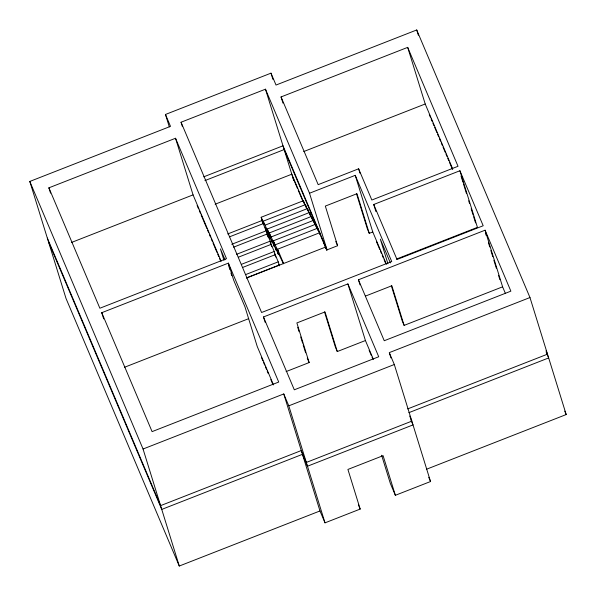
<?xml version="1.0" encoding="UTF-8"?>
<svg xmlns="http://www.w3.org/2000/svg" width="596" height="596" viewBox="0 0 596 596"><rect width="100%" height="100%" fill="white"/><g stroke="black" fill="none" stroke-linecap="round" stroke-linejoin="round"><path stroke-width="0.89" d="M169.301 126.859L165.464 114.469L270.986 73.159L276.022 85.049L416.723 29.964L529.978 297.538L566.2 414.555L426.363 469.298M179.277 566.036L143.055 449.019L283.756 393.941L319.978 510.951L179.277 566.036L66.022 298.462L29.8 181.445L170.501 126.359L165.464 114.469M182.421 126.657L181.05 122.232L265.473 89.184L309.518 193.238L327.04 249.858L337.597 245.723L325.327 206.089L356.982 193.7L369.252 233.334L372.768 231.956L355.238 175.336L309.518 193.238M48.902 187.829L175.529 138.257L226.495 258.664L99.867 308.236L48.902 187.829L50.548 193.141M281.059 96.939L407.686 47.367L458.019 166.284L371.844 200.025L358.628 168.81L318.182 184.648L281.059 96.939L282.973 103.13M203.743 176.826L282.996 145.796L327.04 249.858M204.912 180.603L284.165 149.574L320.626 235.718M71.602 242.423L193.059 194.877L175.529 138.257M303.751 151.54L425.209 103.987L407.686 47.367M215.134 204.219L291.802 174.203L304.027 203.087M261.182 217.249L303.394 200.725L306.411 207.862L305.42 204.651L263.209 221.176L264.199 224.387L261.182 217.249L263.171 223.671L229.572 236.821M227.717 233.952L262.173 220.46M265.235 225.109L307.447 208.578L310.464 215.715L309.473 212.504L267.261 229.035L268.26 232.239L263.209 221.176M231.732 244.293L266.189 230.801L261.488 219.708M267.261 229.035L270.286 236.165L269.288 232.962L311.499 216.437L314.181 222.777M233.587 247.169L267.179 234.012L265.198 227.597L268.215 234.735L267.224 231.524L270.241 238.661L269.25 235.45L272.268 242.587L271.277 239.376L274.294 246.513L273.303 243.302L276.32 250.439L275.33 247.228L278.347 254.365L277.356 251.154L283.428 263.767M271.314 236.888L313.526 220.364L316.543 227.493L315.552 224.29L273.34 240.814L274.339 244.025L269.288 232.962M236.605 254.298L270.204 241.149L267.179 234.012M238.46 257.174L271.195 244.36L270.204 241.149M373.729 204.488L459.911 170.747L483.192 225.75L397.01 259.491L373.729 204.488L375.92 211.565M101.76 312.699L228.387 263.127L278.719 382.043L152.092 431.623L101.76 312.699L103.674 318.89M275.374 244.74L317.579 228.216L320.603 235.353L319.784 232.708L277.572 249.232L278.392 251.877L273.34 240.814M241.484 264.311L274.212 251.49L271.195 244.36M242.475 267.515L275.21 254.701L274.212 251.49M245.492 274.652L278.228 261.838L275.21 254.701M246.491 277.863L279.219 265.041L278.228 261.838M246.573 278.004L325.826 246.982L326.757 250M396.429 259.081L477.433 227.367L459.911 170.747M124.46 367.292L248.703 318.651M263.477 316.968L347.893 283.912L378.728 356.758L294.305 389.806L263.477 316.968L265.123 322.272M358.449 279.785L485.077 230.205L510.876 291.153L384.249 340.733L358.449 279.785L360.029 284.881M365.415 296.1L391.848 285.752L404.118 325.386L502.607 286.825L485.077 230.205M286.117 371.584L309.145 362.569L296.875 322.935L325.014 311.917L337.284 351.551L365.423 340.532L347.893 283.912M529.978 297.538L389.277 352.623L394.314 364.514L430.535 481.531L395.364 495.298L390.328 483.408L381.604 455.225M395.364 495.298L383.094 455.664L347.915 469.439L360.185 509.073L325.014 522.841L288.792 405.831L394.314 364.514M407.671 408.908L547.508 354.158L546.055 350.739M408.841 412.678L548.67 357.935L546.137 351.953M564.755 411.136L566.2 414.555M425.209 103.987L452.737 169.003M502.607 286.825L505.468 293.597M429.276 114.603L430.364 117.174M431.087 118.88L432.175 121.45M432.897 123.156L433.985 125.726M434.707 127.44L436.883 132.573M437.606 134.279L438.693 136.849M439.416 138.563L440.504 141.125M441.226 142.839L442.314 145.402M443.037 147.115L445.212 152.248M445.935 153.962L447.022 156.524M447.745 158.238L448.833 160.801M449.555 162.514L452.453 169.361M355.238 175.336L391.736 261.555L261.592 312.505L181.05 122.232M390.387 262.933L380.322 239.145L387.951 263.805M372.768 231.956L386.461 264.304M376.463 241.708L379.719 249.389M380.442 251.095L381.522 253.658M382.245 255.364L383.332 257.926M384.055 259.632L385.5 263.045M369.252 233.334L367.36 228.871L356.46 193.64M404.118 325.386L402.225 320.924L391.319 285.7M335.786 241.462L337.597 245.723M409.683 416.038L411.843 421.134L306.314 462.451L301.285 450.554L160.585 505.639L47.33 238.065M410.853 419.815L413.006 424.911L307.484 466.221L302.448 454.331L161.754 509.416L48.492 241.842M428.74 477.284L430.535 481.531M365.423 340.532L373.401 359.388M323.956 243.28L326.638 249.62M320.819 236.18L321.907 238.75M322.071 239.13L326.764 250.223M369.133 350.306L371.308 355.447M372.031 357.16L372.761 358.874M315.552 224.29L318.242 230.63M309.473 212.504L312.49 219.641L311.499 216.437M305.42 204.651L308.102 210.999M292.792 177.414L297.508 188.559M298.238 190.273L302.954 201.418M337.284 351.551L335.399 347.095L324.492 311.864M277.572 249.232L283.614 263.507M266.829 234.049L268.178 237.223M270.174 242.81L271.85 246.774M274.525 253.948L275.866 257.114M278.533 264.289L279.211 265.876M307.253 358.107L309.145 362.569M358.39 504.827L360.185 509.073M283.756 393.941L288.792 405.831M225.035 259.759L220.431 248.89L223.977 260.34M193.059 194.877L221.168 261.279M273.49 384.904L257.241 346.5L244.971 306.865L233.647 280.105L228.387 263.127M197.12 205.478L198.565 208.891M199.287 210.597L200.368 213.159M201.09 214.865L206.872 228.514M207.594 230.227L208.675 232.783M209.397 234.489L210.485 237.052M211.208 238.758L212.288 241.32M213.01 243.026L216.981 252.413M217.704 254.12L218.792 256.675M219.514 258.388L220.595 260.944M261.421 357.399L262.866 360.811M263.588 362.517L264.676 365.08M265.399 366.786L266.479 369.349M267.202 371.055L268.289 373.618M270.808 379.577L272.968 384.681M319.978 510.951L325.014 522.841M29.8 181.445L143.055 449.019M485.382 232.827L486.202 235.48M488.392 242.557L489.763 246.982M490.858 250.521L492.773 256.712M493.868 260.251L496.334 268.215M498.524 275.292L499.895 279.71M416.723 29.964L418.362 35.276M461.036 176.021L462.95 182.212M463.502 183.978L466.512 193.715M468.702 200.792L469.521 203.445M471.168 208.749L473.082 214.947M473.634 216.713L475.548 222.904M358.628 168.81L359.999 173.235M389.553 353.51L390.924 357.935M270.986 73.159L272.908 79.35M317.579 228.216L318.324 230.622M313.526 220.364L314.517 223.567M307.447 208.578L308.192 210.984M303.394 200.725L304.385 203.936M265.473 89.184L293.754 180.536M297.717 327.286L299.08 331.689M300.712 336.971L302.619 343.14M303.163 344.898L305.621 352.825M228.603 265.458L229.914 269.705M230.965 273.102L231.755 275.65"/></g></svg>
